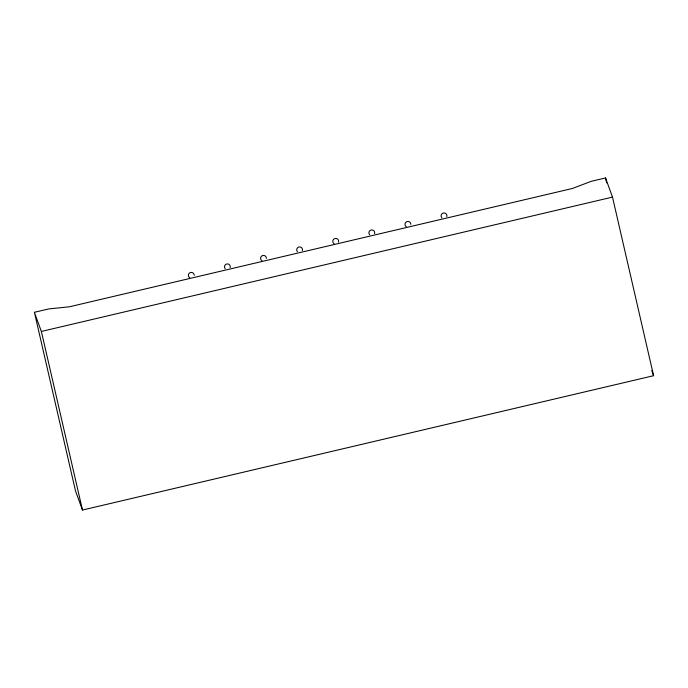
<?xml version="1.0" encoding="UTF-8"?>
<svg xmlns="http://www.w3.org/2000/svg" width="688" height="688" viewBox="0 0 688 688"><rect width="100%" height="100%" fill="white"/><g stroke="black" fill="none" stroke-linecap="round" stroke-linejoin="round"><path stroke-width="1.03" d="M34.4 312.3L48.616 308.955L69.428 306.788L572.33 188.495L591.31 181.297L605.526 177.951L612.501 197.103L653.6 375.7L82.474 510.049L75.499 490.897L34.4 312.3L41.375 331.453L82.474 510.049M41.375 331.453L612.501 197.103M651.768 370.66L653.6 375.7M605.526 177.951L606.678 182.931M297.457 251.756A2.924 2.864 -20 0 1 298.953 246.992A2.924 2.864 -20 0 1 302.376 250.595M441.868 217.786A2.924 2.864 -20 0 1 443.373 213.022A2.924 2.864 -20 0 1 446.796 216.625M261.939 260.726A2.924 2.864 -20 0 1 262.137 255.755A2.924 2.864 -20 0 1 266.402 258.353M225.251 268.741A2.924 2.864 -20 0 1 226.748 263.977A2.924 2.864 -20 0 1 230.17 267.589M189.725 277.711A2.924 2.864 -20 0 1 189.931 272.74A2.924 2.864 -20 0 1 194.197 275.338M406.35 226.748A2.924 2.864 -20 0 1 406.556 221.785A2.924 2.864 -20 0 1 410.822 224.383M369.662 234.771A2.924 2.864 -20 0 1 371.159 230.007A2.924 2.864 -20 0 1 374.59 233.61M333.121 242.658A2.924 2.864 -20 0 1 335.434 238.435A2.924 2.864 -20 0 1 338.487 242.107M334.144 243.733A2.924 2.864 -20 0 1 333.56 243.268"/></g></svg>
